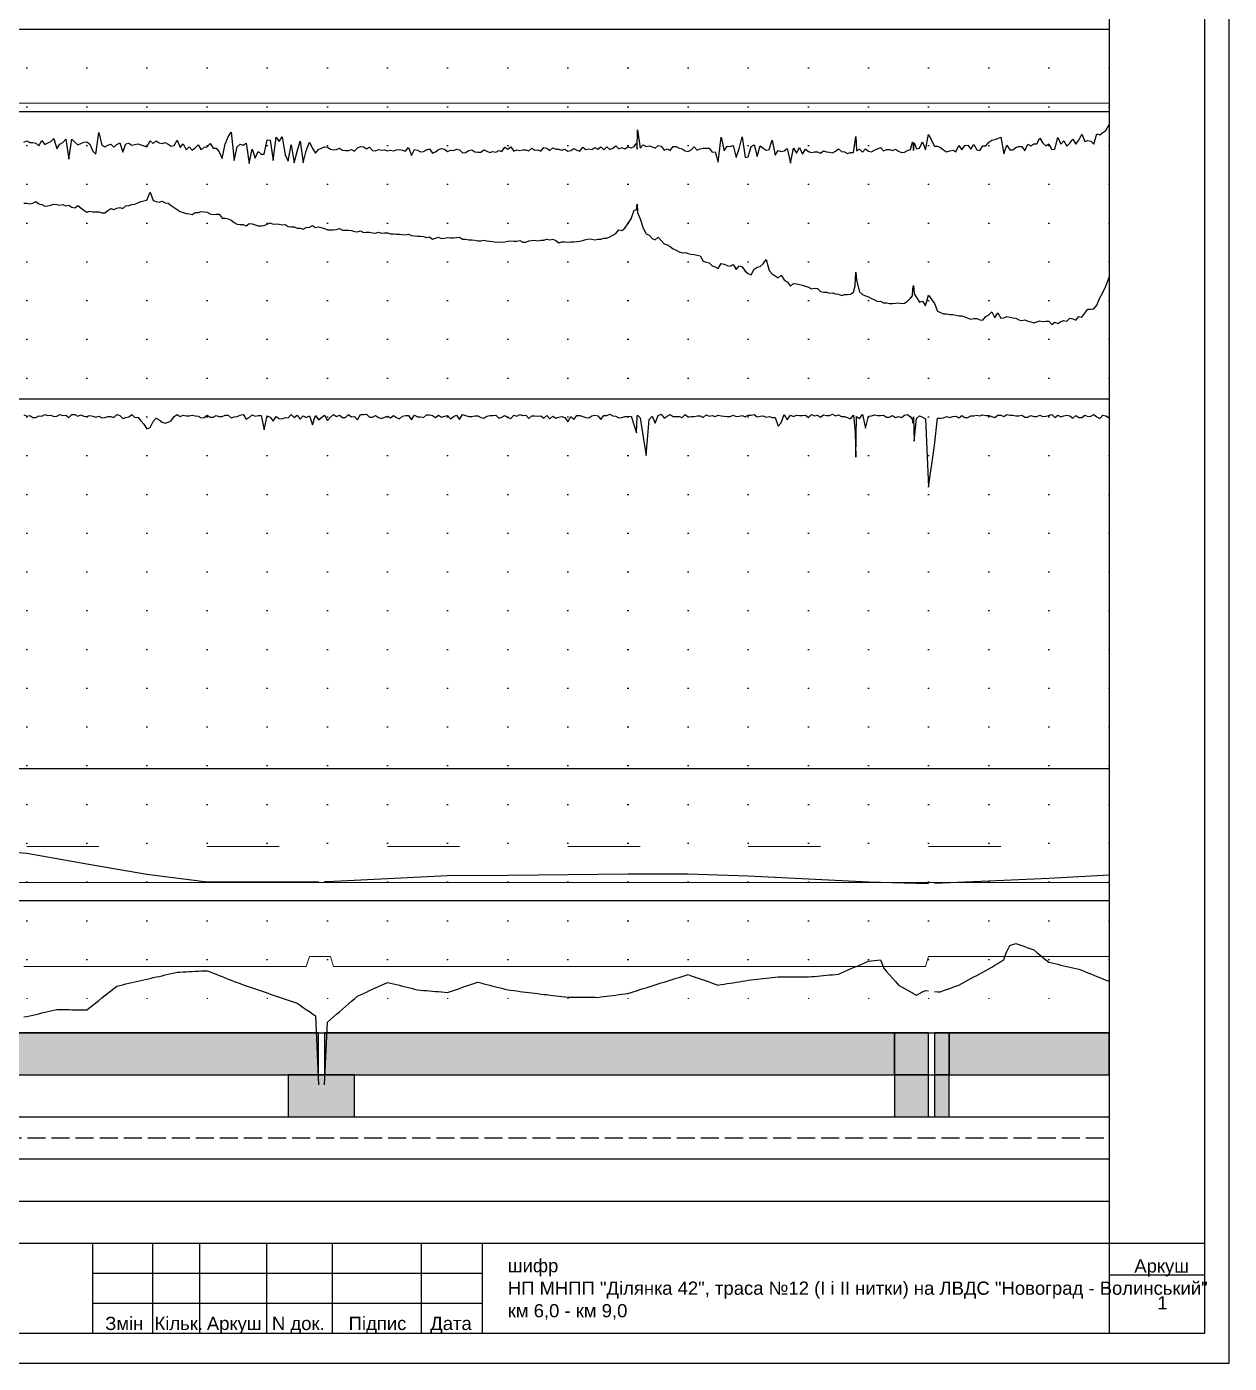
# Model space of a CAD drawing. Header units: millimetres. Extents: x -243 to 1784, y 0 to 1137.
# Drawn here: x 220 to 420, y 0 to 222.4 of the extents above; entities that cross this region are included whole.
import ezdxf

# ---------------------------------------------------------------- set-up
doc = ezdxf.new("R2010")
doc.units = ezdxf.units.MM
for name, pattern in [('ACAD_ISO03W100', [30, 12, -18]), ('DOT', [6.35, 0, -6.35]), ('HID-3', [4, 3, -1])]:
    doc.linetypes.add(name, pattern=pattern)
for name, color, linetype in [('График_G', 1, 'Continuous'), ('График_Rгр.', 79, 'Continuous'), ('График_U', 5, 'Continuous'), ('График_UPolar', 3, 'Continuous'), ('График_Глуб', 36, 'Continuous'), ('График_Среза_НеНормативной_Глубины', 10, 'Continuous'), ('Кор сред грунта', 2, 'Continuous'), ('Макет', 7, 'Continuous'), ('Текст', 7, 'Continuous')]:
    doc.layers.add(name, color=color, linetype=linetype)
for name, color, linetype, lineweight in [('График_Rгр_20Ом.', 1, 'Continuous', 0), ('График_Rгр_50Ом.', 76, 'ACAD_ISO03W100', 0), ('График_U_085', 253, 'Continuous', 0), ('График_Нормативной_Глубины', 3, 'Continuous', 0)]:
    doc.layers.add(name, color=color, linetype=linetype, lineweight=lineweight)
doc.styles.get("Standard").update_dxf_attribs({"font": 'arial.ttf'})

# ---------------------------------------------------------------- blocks, each defined once
blk = doc.blocks.new('yellow')
at = {"layer": 'Кор сред грунта'}
h = blk.add_hatch(color=256, dxfattribs=at)
h.dxf.hatch_style = 1
h.paths.add_polyline_path([(0, -3.49), (1, -3.49), (1, 3.49), (0, 3.49)])
blk.add_lwpolyline([(0, -3.49), (1, -3.49), (1, 3.49), (0, 3.49)], close=True, dxfattribs=at)
blk = doc.blocks.new('red')
at = {"layer": 'График_G'}
h = blk.add_hatch(color=256, dxfattribs=at)
h.dxf.hatch_style = 1
h.paths.add_polyline_path([(0, -3.49), (1, -3.49), (1, 3.49), (0, 3.49)])
blk.add_lwpolyline([(0, -3.49), (1, -3.49), (1, 3.49), (0, 3.49)], close=True, dxfattribs=at)
blk = doc.blocks.new('dots')
at = {"layer": 'Макет', "linetype": 'DOT', "lineweight": -2}
blk.add_line((0, 0), (0, -167), dxfattribs=at)

msp = doc.modelspace()

# ---------------------------------------------------------------- linework, layer by layer
at = {"layer": 'Defpoints'}
msp.add_lwpolyline([(0, 0), (420, 0), (420, 297), (0, 297)], close=True, dxfattribs=at)
at = {"layer": 'График_G'}
msp.add_lwpolyline([(219.5, 157.82), (220, 157.63), (220.5, 157.72), (221, 157.37), (221.5, 157.4), (222, 157.64), (222.5, 157.63), (223, 157.91), (223.5, 157.74), (224, 157.76), (224.5, 157.57), (225, 157.59), (225.5, 157.91), (226, 157.7), (226.5, 157.77), (227, 157.39), (227.5, 157.87), (228, 157.87), (228.5, 157.59), (229, 157.82), (229.5, 157.63), (230, 157.54), (230.5, 157.74), (231, 157.59), (231.5, 157.45), (232, 157.63), (232.5, 157.35), (233, 157.37), (233.5, 157.57), (234, 157.57), (234.5, 157.4), (235, 157.91), (235.5, 157.7), (236, 157.21), (236.5, 157.39), (237, 157.5), (237.5, 157.87), (238, 157.4), (238.5, 157.45), (239, 156.82), (239.5, 156.29), (240, 155.5), (240.5, 155.72), (241, 156.7), (241.5, 157.26), (242, 156.98), (242.5, 156.62), (243, 156.45), (243.5, 156.63), (244, 156.84), (244.5, 157.54), (245, 157.89), (245.5, 157.58), (246, 157.76), (246.5, 157.69), (247, 157.68), (247.5, 157.77), (248, 157.64), (248.5, 157.63), (249, 157.35), (249.5, 157.37), (250, 157.77), (250.5, 157.45), (251, 157.45), (251.5, 157.72), (252, 157.56), (252.5, 157.57), (253, 157.75), (253.5, 157.78), (254, 157.35), (254.5, 157.51), (255, 157.58), (255.5, 157.76), (256, 157.87), (256.5, 157.12), (257, 157.4), (257.5, 157.82), (258, 157.63), (258.5, 157.72), (259, 157.74), (259.5, 155.35), (260, 157.64), (260.5, 157.45), (261, 156.79), (261.5, 157.56), (262, 157.2), (262.5, 157.19), (263, 157.4), (263.5, 157.35), (264, 157.89), (264.5, 157.4), (265, 157.76), (265.5, 157.13), (266, 157.68), (266.5, 157.4), (267, 157.64), (267.5, 156.14), (268, 157.72), (268.5, 157), (269.5, 157.77), (270, 156.89), (270.5, 157.45), (271, 157.91), (271.5, 157.56), (272, 157.76), (272.5, 157.38), (273, 157.4), (273.5, 157.91), (274, 157.51), (274.5, 157.58), (275, 157.01), (275.5, 157.87), (276, 157.87), (276.5, 157.96), (277, 157.45), (277.5, 157.45), (278, 157.72), (278.5, 157.37), (279, 157.21), (279.5, 157.45), (280, 157.63), (280.5, 157.35), (281, 157.74), (281.5, 157.39), (282, 157.19), (282.5, 157.59), (283, 157.72), (283.5, 157.7), (284, 157.02), (284.5, 157.76), (285, 157.5), (285.5, 157.49), (286, 157.4), (286.5, 157.82), (287, 157.82), (287.5, 157.72), (288, 157.37), (288.5, 157.77), (289, 157.45), (289.5, 157.63), (290, 157.72), (290.5, 157.18), (291, 157.57), (291.5, 157.75), (292, 157.03), (292.5, 157.91), (293, 157.7), (293.5, 157.58), (294, 157.57), (294.5, 157.69), (295, 157.68), (295.5, 157.4), (296, 157.26), (296.5, 157.63), (297, 157.72), (297.5, 157.74), (298, 157.77), (298.5, 157.26), (299, 157.45), (299.5, 157.72), (300, 157.37), (300.5, 157.2), (301, 157.75), (301.5, 157.59), (302, 157.91), (302.5, 157.7), (303, 157.77), (303.5, 157.2), (304, 157.69), (304.5, 157.68), (305, 157.59), (305.5, 157.64), (306, 157.26), (306.5, 157.72), (307, 157.18), (307.5, 157.59), (308, 157.26), (308.5, 157.45), (309, 157.54), (309.5, 157.37), (310, 156.64), (310.5, 157.57), (311, 157.03), (311.5, 157.72), (312, 157.7), (312.5, 157.58), (313, 157.39), (313.5, 157.31), (314, 157.68), (314.5, 157.77), (315, 157.64), (315.5, 157.07), (316, 157.72), (316.5, 157.74), (317, 157.96), (317.5, 157.64), (318, 157.63), (318.5, 157.35), (319, 157.37), (319.5, 157.57), (320, 157.57), (320.5, 157.59), (321, 156.04), (321.4, 154.81), (321.5, 157.58), (321.6, 157.76), (322, 157.31), (322.5, 154.13), (323, 151.05), (323.5, 157.08), (324, 157.63), (324.5, 156.42), (325, 157.74), (325.5, 157.96), (326, 157.26), (326.5, 157.63), (327, 157.91), (327.5, 157.56), (328, 157.57), (328.5, 157.57), (329, 157.4), (329.5, 157.91), (330, 157.51), (330.5, 157.58), (331, 157.57), (331.5, 157.69), (332, 157.68), (332.5, 157.4), (333, 157.82), (333.5, 157.63), (334, 157.72), (334.5, 157.56), (335, 157.77), (335.5, 157.64), (336, 157.63), (336.5, 157.54), (337, 157.56), (337.5, 157.76), (338, 157.57), (338.5, 157.59), (339, 157.72), (339.5, 157.51), (340, 157.77), (340.5, 157.76), (341, 157.87), (341.5, 157.49), (342, 157.59), (342.5, 157.64), (343, 157.45), (343.5, 157.54), (344, 157.37), (344.5, 157.4), (345, 155.96), (345.5, 156.51), (346, 157.91), (346.5, 157), (347, 157.76), (347.5, 157.57), (348, 157.78), (348.5, 157.72), (349, 157.7), (349.5, 157.77), (350, 157.39), (350.5, 157.87), (351, 157.68), (351.5, 157.77), (352, 157.45), (352.5, 157.82), (353, 157.72), (353.5, 157.74), (354, 157.96), (354.5, 157.64), (355, 157.82), (355.5, 157.54), (356, 157.56), (356.5, 157.39), (357, 157.19), (357.5, 157.78), (357.8, 154.9), (357.9, 150.77), (358, 157.58), (358.5, 157.2), (359, 157.87), (359.5, 155.63), (360, 157.59), (360.5, 157.64), (361, 157.82), (361.5, 157.72), (362, 157.74), (362.5, 157.77), (363, 157.45), (363.5, 157.45), (364, 157.72), (364.5, 157.37), (365, 157.57), (365.5, 157.38), (366, 157.78), (366.5, 157.91), (367, 157.51), (367.3, 157.02), (367.4, 156.45), (367.5, 157.5), (367.6, 153.45), (368, 157.21), (368.5, 157.64), (369, 157.45), (369.5, 157.16), (370, 145.8), (371, 152.73), (371.5, 157.26), (372, 157.26), (372.5, 157.35), (373, 157.56), (373.5, 157.39), (374, 157.57), (374.5, 157.59), (375, 157.35), (375.5, 157.7), (376, 157.4), (376.5, 157.39), (377, 157.69), (377.5, 157.68), (378, 157.77), (378.5, 157.64), (379, 157.82), (379.5, 157.72), (380, 157.74), (380.5, 157.56), (381, 157.39), (381.5, 157.75), (382, 157.78), (382.5, 157.54), (383, 157.89), (383.5, 157.77), (384, 157.76), (384.5, 157.69), (385, 157.68), (385.5, 157.77), (386, 157.45), (386.5, 157.45), (387, 157.72), (387.5, 157.56), (388, 157.56), (388.5, 157.76), (389, 157.57), (389.5, 157.59), (390, 157.72), (390.5, 157.89), (391, 157.4), (391.5, 157.76), (392, 157.5), (392.5, 157.68), (393, 157.77), (393.5, 157.64), (394, 157.26), (394.5, 157.72), (395, 157.37), (395.5, 157.37), (396, 157.76), (396.5, 157.57), (397, 157.59), (397.5, 157.91), (398, 157.51), (398.5, 157.21), (399, 157.76), (399.5, 157.69), (400, 157.31)], dxfattribs=at)
at = {"layer": 'График_Rгр.'}
for points in [[(100, 83.94), (110, 84.17), (120, 84.36), (130, 84.51), (140, 84.67), (150, 84.83), (160, 84.99), (170, 85.15), (180, 85.31), (190, 85.47), (200, 85.63), (210, 85.65), (220, 84.89), (230, 83.12), (240, 81.39), (250, 80.11), (260, 80.09), (268.5, 80.15)], [(269.5, 80.16), (270, 80.16), (280, 80.67), (290, 81.16), (300, 81.24), (310, 81.33), (320, 81.42), (330, 81.42), (340, 81.13), (350, 80.62), (360, 80.11), (370, 79.86)], [(371, 79.9), (380, 80.26), (390, 80.72), (400, 81.26)]]:
    msp.add_lwpolyline(points, dxfattribs=at)
at = {"layer": 'График_Rгр_20Ом.'}
msp.add_lwpolyline([(100, 80), (400, 80)], dxfattribs=at)
at = {"layer": 'График_Rгр_50Ом.'}
msp.add_lwpolyline([(100, 86), (400, 86)], dxfattribs=at)
at = {"layer": 'График_U'}
msp.add_lwpolyline([(219.5, 193.03), (220, 193.08), (220.5, 192.96), (221, 193.03), (221.5, 193.33), (222, 192.96), (222.5, 192.81), (223, 192.53), (223.5, 192.62), (224, 192.73), (224.5, 192.87), (225, 192.83), (225.5, 192.73), (226, 192.85), (226.5, 192.6), (227, 192.74), (227.5, 192.41), (228, 192.25), (228.5, 192.66), (229, 192.25), (229.5, 191.9), (230, 191.58), (230.5, 191.7), (231, 191.63), (231.5, 191.6), (232, 191.62), (232.5, 191.42), (233, 191.46), (233.5, 191.86), (234, 192.16), (234.5, 192), (235, 192.22), (235.5, 192.34), (236, 192.16), (236.5, 192.6), (237, 192.69), (237.5, 192.81), (238, 192.9), (238.5, 193.13), (239, 193.35), (239.5, 193.44), (240, 193.54), (240.5, 194.91), (241, 193.52), (241.5, 193.31), (242, 193.24), (242.5, 193.4), (243, 193.13), (243.5, 193.03), (244, 192.67), (244.5, 192.32), (245, 192.02), (245.5, 191.65), (246, 191.51), (246.5, 191.33), (247, 191.26), (247.5, 191.19), (248, 191.49), (248.5, 191.51), (249, 191.65), (249.5, 191.6), (250, 191.58), (250.5, 191.26), (251, 191.19), (251.5, 191.21), (252, 191.21), (252.5, 190.56), (253, 190.56), (253.5, 190.46), (254, 190.25), (254.5, 189.84), (255, 189.56), (255.5, 189.5), (256, 189.52), (256.5, 189.28), (257, 189.65), (257.5, 189.59), (258, 189.42), (258.5, 189.29), (259, 189.28), (259.5, 189.33), (260, 189.58), (260.5, 189.8), (261, 189.54), (261.5, 189.61), (262, 189.54), (262.5, 189.43), (263, 189.5), (263.5, 189.17), (264, 189.1), (264.5, 189.1), (265, 188.91), (265.5, 188.91), (266, 188.75), (266.5, 188.99), (267, 189.06), (267.5, 189.35), (268, 189.03), (268.5, 189.12), (269.5, 188.84), (270, 188.64), (270.5, 188.64), (271, 188.64), (271.5, 188.66), (272, 188.82), (272.5, 188.54), (273, 188.54), (273.5, 188.54), (274, 188.5), (274.5, 188.32), (275, 188.31), (275.5, 188.45), (276, 188.17), (276.5, 188.22), (277, 188.25), (277.5, 188.1), (278, 188.08), (278.5, 188.2), (279, 188.08), (279.5, 188.11), (280, 188.11), (280.5, 187.97), (281, 187.97), (281.5, 187.9), (282, 187.89), (282.5, 187.82), (283, 187.76), (283.5, 187.92), (284, 187.69), (284.5, 187.64), (285, 187.57), (285.5, 187.57), (286, 187.5), (286.5, 187.36), (287, 187.43), (287.5, 187.08), (288, 187.23), (288.5, 187.41), (289, 187.2), (289.5, 187.23), (290, 187.32), (290.5, 187.31), (291, 187.31), (291.5, 187.34), (292, 187.38), (292.5, 187.08), (293, 187.08), (293.5, 186.97), (294, 186.94), (294.5, 186.88), (295, 186.76), (295.5, 186.76), (296, 186.88), (296.5, 186.79), (297, 186.74), (297.5, 186.67), (298, 186.55), (298.5, 186.6), (299, 186.56), (299.5, 186.6), (300, 186.72), (300.5, 186.81), (301, 186.72), (301.5, 186.74), (302, 186.83), (302.5, 186.55), (303, 186.56), (303.5, 186.79), (304, 186.83), (304.5, 186.9), (305, 186.78), (305.5, 186.9), (306, 186.9), (306.5, 187.04), (307, 186.95), (307.5, 187.08), (308, 186.83), (308.5, 186.44), (309, 186.62), (309.5, 186.62), (310, 186.58), (310.5, 186.62), (311, 186.62), (311.5, 186.67), (312, 186.71), (312.5, 186.86), (313, 186.99), (313.5, 187.13), (314, 187.06), (314.5, 186.97), (315, 187.06), (315.5, 187.08), (316, 187.25), (316.5, 187.22), (317, 187.43), (317.5, 187.71), (318, 188.03), (318.5, 188.59), (319, 188.52), (319.5, 188.91), (320, 189.61), (320.5, 190.47), (321, 191.9), (321.4, 191.92), (321.5, 192.89), (321.6, 191.5), (322, 190.42), (322.5, 188.89), (323, 187.94), (323.5, 187.73), (324, 187.2), (324.5, 186.94), (325, 187.39), (325.5, 186.83), (326, 186.3), (326.5, 186.11), (327, 185.86), (327.5, 185.47), (328, 185.24), (328.5, 184.98), (329, 184.79), (329.5, 184.84), (330, 184.65), (330.5, 184.54), (331, 184.51), (331.5, 184.42), (332, 184.28), (332.5, 183.4), (333, 183.22), (333.5, 183.13), (334, 182.6), (334.5, 182.48), (335, 182.16), (335.5, 182.99), (336, 182.9), (336.5, 182.67), (337, 182.59), (337.5, 182.85), (338, 181.99), (338.5, 182.6), (339, 182.46), (339.5, 181.72), (340, 181.37), (340.5, 181.13), (341, 182.08), (341.5, 182.39), (342, 182.53), (342.5, 182.94), (343, 183.66), (343.5, 181.83), (344, 181.28), (344.5, 180.97), (345, 180.63), (345.5, 181.06), (346, 180.3), (346.5, 179.98), (347, 179.26), (347.5, 179.66), (348, 179.61), (348.5, 179.54), (349, 179.4), (349.5, 179.22), (350, 179.05), (350.5, 178.82), (351, 178.93), (351.5, 178.84), (352, 178.36), (352.5, 178.24), (353, 178.24), (353.5, 178.1), (354, 178.15), (354.5, 177.94), (355, 177.92), (355.5, 177.67), (356, 177.87), (356.5, 177.83), (357, 177.92), (357.5, 178.27), (357.8, 179.29), (357.9, 181.56), (358, 180.23), (358.5, 178.29), (359, 177.85), (359.5, 177.62), (360, 177.45), (360.5, 177.2), (361, 176.97), (361.5, 176.71), (362, 176.74), (362.5, 176.44), (363, 176.46), (363.5, 176.35), (364, 176.35), (364.5, 176.42), (365, 176.46), (365.5, 176.34), (366, 176.39), (366.5, 176.76), (367, 177.22), (367.3, 177.61), (367.4, 178.82), (367.5, 179.33), (367.6, 177.98), (368, 177.36), (368.5, 176.56), (369, 176.72), (369.5, 175.99), (370, 177.76), (371, 176.34), (371.5, 175.1), (372, 174.84), (372.5, 174.65), (373, 174.66), (373.5, 174.51), (374, 174.52), (374.5, 174.44), (375, 174.31), (375.5, 174.28), (376, 174.12), (376.5, 173.92), (377, 173.75), (377.5, 173.85), (378, 173.84), (378.5, 173.66), (379, 173.57), (379.5, 174.19), (380, 174.47), (380.5, 174.95), (381, 173.99), (381.5, 174.81), (382, 173.89), (382.5, 173.96), (383, 174.22), (383.5, 174.08), (384, 173.98), (384.5, 173.92), (385, 173.64), (385.5, 173.54), (386, 173.66), (386.5, 173.4), (387, 173.29), (387.5, 173.12), (388, 173.29), (388.5, 173.47), (389, 173.36), (389.5, 173.4), (390, 173.4), (390.5, 172.85), (391, 173.26), (391.5, 173.05), (392, 173.38), (392.5, 173.54), (393, 173.43), (393.5, 173.91), (394, 173.82), (394.5, 173.61), (395, 174.19), (395.5, 174.1), (396, 174.77), (396.5, 175.39), (397, 175.44), (397.5, 175.46), (398, 176.09), (398.5, 177.32), (399, 178.19), (399.5, 179.24), (400, 180.72)], dxfattribs=at)
at = {"layer": 'График_U_085'}
msp.add_lwpolyline([(100, 209.7), (400, 209.7)], dxfattribs=at)
at = {"layer": 'График_UPolar'}
msp.add_lwpolyline([(219.5, 203.18), (220, 203.4), (220.5, 203.16), (221, 203.13), (221.5, 203.04), (222, 202.62), (222.5, 203.46), (223, 202.81), (223.5, 203.1), (224, 203.31), (224.5, 203.83), (225, 202.09), (225.5, 202.86), (226, 203.13), (226.5, 203.7), (227, 200.38), (227.5, 203.7), (228, 203.23), (228.5, 202.75), (229, 203), (229.5, 203.22), (230, 203.26), (230.5, 202.85), (231, 201.73), (231.5, 201.18), (232, 204.79), (232.5, 202.69), (233, 202.42), (233.5, 202.71), (234, 202.88), (234.5, 202.35), (235, 202.79), (235.5, 203.08), (236, 201.52), (236.5, 202.93), (237, 203.05), (237.5, 202.69), (238, 202.83), (238.5, 202.92), (239, 202.76), (239.5, 202.61), (240, 202.45), (240.5, 203.43), (241, 202.99), (241.5, 203.43), (242, 203.12), (242.5, 203), (243, 203.15), (243.5, 202.89), (244, 202.54), (244.5, 202.65), (245, 203.55), (245.5, 202.31), (246, 202.94), (246.5, 201.91), (247, 202.45), (247.5, 201.86), (248, 202.24), (248.5, 202.75), (249, 201.92), (249.5, 202.38), (250, 202.4), (250.5, 203.01), (251, 202.18), (251.5, 202.21), (252, 201.62), (252.5, 200.46), (253, 202.86), (253.5, 204.07), (254, 204.85), (254.5, 200.15), (255, 202.45), (255.5, 202.88), (256, 202.73), (256.5, 203.03), (257, 199.63), (257.5, 202.03), (258, 200.54), (258.5, 201.65), (259, 201.22), (259.5, 201.2), (260, 203.58), (260.5, 203.51), (261, 200.13), (261.5, 204.06), (262, 203.33), (262.5, 204.07), (263, 201.11), (263.5, 200.04), (264, 202.78), (264.5, 199.75), (265, 201.66), (265.5, 203.37), (266, 199.75), (266.5, 201.75), (267, 203.23), (267.5, 202.15), (268, 201.38), (268.5, 201.99), (269.5, 202.41), (270, 202.35), (270.5, 202.06), (271, 201.92), (271.5, 201.96), (272, 202.21), (272.5, 201.9), (273, 201.84), (273.5, 201.82), (274, 202.01), (274.5, 201.72), (275, 202.28), (275.5, 202.48), (276, 202.45), (276.5, 202.12), (277, 202.39), (277.5, 201.83), (278, 201.75), (278.5, 202.01), (279, 201.85), (279.5, 201.92), (280, 201.76), (280.5, 201.85), (281, 201.77), (281.5, 201.91), (282, 202.01), (282.5, 201.89), (283, 201.72), (283.5, 202.29), (284, 200.97), (284.5, 202.01), (285, 201.89), (285.5, 201.6), (286, 201.63), (286.5, 201.93), (287, 202.08), (287.5, 201.4), (288, 201.58), (288.5, 202.01), (289, 202.14), (289.5, 202.02), (290, 201.66), (290.5, 201.87), (291, 201.84), (291.5, 202.05), (292, 201.91), (292.5, 201.43), (293, 201.48), (293.5, 201.81), (294, 201.92), (294.5, 201.61), (295, 201.56), (295.5, 201.52), (296, 201.92), (296.5, 201.68), (297, 201.49), (297.5, 201.67), (298, 201.55), (298.5, 201.79), (299, 201.63), (299.5, 202.36), (300, 202.06), (300.5, 202.42), (301, 201.69), (301.5, 201.92), (302, 201.82), (302.5, 201.92), (303, 201.92), (303.5, 201.74), (304, 202.22), (304.5, 201.88), (305, 201.93), (305.5, 201.72), (306, 202.29), (306.5, 202.19), (307, 201.81), (307.5, 202.25), (308, 202.05), (308.5, 202.06), (309, 201.88), (309.5, 202.05), (310, 201.68), (310.5, 201.82), (311, 202.15), (311.5, 201.85), (312, 201.69), (312.5, 202.37), (313, 201.99), (313.5, 202.08), (314, 201.96), (314.5, 202.31), (315, 202.02), (315.5, 202.42), (316, 201.94), (316.5, 202.41), (317, 201.99), (317.5, 202.23), (318, 202.62), (318.5, 202.08), (319, 202.3), (319.5, 202.08), (320, 202.43), (320.5, 202.28), (321, 202.48), (321.4, 203.01), (321.5, 202.04), (321.6, 205.28), (322, 202.22), (322.5, 202.77), (323, 202.5), (323.5, 202.6), (324, 202.43), (324.5, 202.19), (325, 202.66), (325.5, 202.55), (326, 201.89), (326.5, 202.09), (327, 201.79), (327.5, 202.46), (328, 202.46), (328.5, 202.18), (329, 202.07), (329.5, 201.77), (330, 201.67), (330.5, 201.94), (331, 202.42), (331.5, 201.88), (332, 202.1), (332.5, 202.2), (333, 202.18), (333.5, 202.18), (334, 201.52), (334.5, 201.62), (335, 199.89), (335.5, 204.04), (336, 201.75), (336.5, 202.52), (337, 202.46), (337.5, 202.67), (338, 200.64), (338.5, 202.08), (339, 204.09), (339.5, 200.65), (340, 200.78), (340.5, 202.5), (341, 202.76), (341.5, 200.8), (342, 202.6), (342.5, 202.2), (343, 201.89), (343.5, 201.98), (344, 203.53), (344.5, 201.06), (345, 201.84), (345.5, 201.65), (346, 201.74), (346.5, 202.15), (347, 199.69), (347.5, 202.2), (348, 201.37), (348.5, 202.3), (349, 201.2), (349.5, 202.03), (350, 201.66), (350.5, 201.5), (351, 201.59), (351.5, 201.59), (352, 201.38), (352.5, 201.75), (353, 201.6), (353.5, 201.55), (354, 201.41), (354.5, 201.72), (355, 202.07), (355.5, 201.64), (356, 201.59), (356.5, 201.34), (357, 201.49), (357.5, 201.5), (357.8, 203.29), (357.9, 204.16), (358, 201.76), (358.5, 202.02), (359, 201.55), (359.5, 202.07), (360, 201.68), (360.5, 201.57), (361, 201.87), (361.5, 202.12), (362, 202.29), (362.5, 201.74), (363, 201.96), (363.5, 201.96), (364, 201.83), (364.5, 202.03), (365, 201.71), (365.5, 201.5), (366, 201.54), (366.5, 201.79), (367, 201.98), (367.3, 203.2), (367.4, 203.18), (367.5, 201.83), (367.6, 203.09), (368, 202.1), (368.5, 202.21), (369, 203.27), (369.5, 201.95), (370, 204.49), (371, 202.56), (371.5, 202.52), (372, 202.34), (372.5, 201.92), (373, 201.59), (373.5, 201.76), (374, 201.89), (374.5, 201.6), (375, 202.63), (375.5, 201.92), (376, 202.64), (376.5, 202.71), (377, 202.04), (377.5, 202.82), (378, 201.93), (378.5, 201.82), (379, 202.59), (379.5, 202.57), (380, 203.23), (380.5, 203.51), (381, 203.64), (381.5, 203.81), (382, 204.05), (382.5, 201.29), (383, 202.69), (383.5, 201.94), (384, 201.93), (384.5, 202.3), (385, 202.5), (385.5, 202.48), (386, 201.75), (386.5, 202.89), (387, 202.57), (387.5, 202.91), (388, 202.93), (388.5, 203.87), (389, 203.02), (389.5, 202.58), (390, 202.92), (390.5, 202.01), (391, 202.03), (391.5, 203.97), (392, 202.85), (392.5, 203.45), (393, 202.53), (393.5, 203.04), (394, 203.72), (394.5, 202.85), (395, 203.53), (395.5, 204.53), (396, 203.29), (396.5, 203.46), (397, 203.39), (397.5, 202.85), (398, 204.6), (398.5, 204.42), (399, 204.79), (399.5, 205.14), (400, 206.12)], dxfattribs=at)
at = {"layer": 'График_Глуб'}
for points in [[(371, 61.87), (371.5, 61.81), (372, 61.82), (372.5, 62.01), (373, 62.19), (373.5, 62.38), (374, 62.56), (374.5, 62.75), (375, 62.94), (375.5, 63.21), (376, 63.47), (376.5, 63.74), (377, 64.01), (377.5, 64.28), (378, 64.55), (378.5, 64.82), (379, 65.09), (379.5, 65.36), (380, 65.62), (380.5, 65.93), (381, 66.24), (381.5, 66.55), (382, 66.86), (382.5, 67.16), (382.7, 67.7)], [(388.81, 67.7), (389, 67.55), (389.5, 67.14), (390, 66.73), (390.5, 66.61), (391, 66.5), (391.5, 66.39), (392, 66.27), (392.5, 66.16), (393, 66.05), (393.5, 65.93), (394, 65.82), (394.5, 65.71), (395, 65.59), (395.5, 65.39), (396, 65.19), (396.5, 64.98), (397, 64.78), (397.5, 64.57), (398, 64.37), (398.5, 64.17), (399, 63.96), (399.5, 63.76), (400, 63.56)], [(219.5, 57.67), (220, 57.7), (220.5, 57.81), (221, 57.93), (221.5, 58.05), (222, 58.17), (222.5, 58.29), (223, 58.41), (223.5, 58.53), (224, 58.64), (224.5, 58.76), (225, 58.88), (225.5, 58.87), (226, 58.87), (226.5, 58.86), (227, 58.85), (227.5, 58.84), (228, 58.84), (228.5, 58.83), (229, 58.82), (229.5, 58.81), (230, 58.81), (230.5, 59.2), (231, 59.6), (231.5, 60), (232, 60.39), (232.5, 60.79), (233, 61.18), (233.5, 61.58), (234, 61.98), (234.5, 62.37), (235, 62.77), (235.5, 62.89), (236, 63), (236.5, 63.12), (237, 63.24), (237.5, 63.35), (238, 63.47), (238.5, 63.59), (239, 63.71), (239.5, 63.82), (240, 63.94), (240.5, 64.05), (241, 64.17), (241.5, 64.28), (242, 64.39), (242.5, 64.5), (243, 64.62), (243.5, 64.73), (244, 64.84), (244.5, 64.96), (245, 65.07), (245.5, 65.1), (246, 65.12), (246.5, 65.15), (247, 65.17), (247.5, 65.2), (248, 65.23), (248.5, 65.25), (249, 65.28), (249.5, 65.3), (250, 65.33), (250.5, 65.13), (251, 64.93), (251.5, 64.74), (252, 64.54), (252.5, 64.34), (253, 64.14), (253.5, 63.94), (254, 63.74), (254.5, 63.55), (255, 63.35), (255.5, 63.17), (256, 63), (256.5, 62.83), (257, 62.66), (257.5, 62.48), (258, 62.31), (258.5, 62.14), (259, 61.96), (259.5, 61.79), (260, 61.62), (260.5, 61.45), (261, 61.28), (261.5, 61.11), (262, 60.94), (262.5, 60.77), (263, 60.6), (263.5, 60.43), (264, 60.26), (264.5, 60.1), (265, 59.93), (265.5, 59.57), (266, 59.22), (266.5, 58.87), (267, 58.52), (267.5, 58.17), (268, 57.81), (268.5, 46.34)], [(269.5, 46.34), (270, 56.79), (270.5, 57.22), (271, 57.65), (271.5, 58.08), (272, 58.51), (272.5, 58.94), (273, 59.37), (273.5, 59.8), (274, 60.23), (274.5, 60.66), (275, 61.09), (275.5, 61.32), (276, 61.55), (276.5, 61.78), (277, 62.01), (277.5, 62.24), (278, 62.47), (278.5, 62.7), (279, 62.93), (279.5, 63.16), (280, 63.39), (280.5, 63.27), (281, 63.14), (281.5, 63.02), (282, 62.9), (282.5, 62.77), (283, 62.65), (283.5, 62.53), (284, 62.4), (284.5, 62.28), (285, 62.16), (285.5, 62.11), (286, 62.06), (286.5, 62.02), (287, 61.97), (287.5, 61.93), (288, 61.88), (288.5, 61.84), (289, 61.79), (289.5, 61.75), (290, 61.7), (290.5, 61.87), (291, 62.05), (291.5, 62.22), (292, 62.39), (292.5, 62.56), (293, 62.73), (293.5, 62.9), (294, 63.07), (294.5, 63.25), (295, 63.42), (295.5, 63.29), (296, 63.16), (296.5, 63.04), (297, 62.91), (297.5, 62.78), (298, 62.66), (298.5, 62.53), (299, 62.4), (299.5, 62.28), (300, 62.15), (300.5, 62.09), (301, 62.02), (301.5, 61.96), (302, 61.89), (302.5, 61.83), (303, 61.77), (303.5, 61.7), (304, 61.64), (304.5, 61.58), (305, 61.51), (305.5, 61.45), (306, 61.39), (306.5, 61.34), (307, 61.28), (307.5, 61.22), (308, 61.16), (308.5, 61.1), (309, 61.04), (309.5, 60.98), (310, 60.93), (310.5, 60.92), (311, 60.92), (311.5, 60.92), (312, 60.91), (312.5, 60.91), (313, 60.91), (313.5, 60.9), (314, 60.9), (314.5, 60.9), (315, 60.89), (315.5, 60.96), (316, 61.02), (316.5, 61.09), (317, 61.15), (317.5, 61.22), (318, 61.28), (318.5, 61.35), (319, 61.41), (319.5, 61.47), (320, 61.54), (320.5, 61.7), (321, 61.86), (321.4, 61.99), (321.5, 62.02), (321.6, 62.05), (322, 62.18), (322.5, 62.34), (323, 62.5), (323.5, 62.66), (324, 62.82), (324.5, 62.98), (325, 63.14), (325.5, 63.29), (326, 63.44), (326.5, 63.6), (327, 63.75), (327.5, 63.9), (328, 64.06), (328.5, 64.21), (329, 64.36), (329.5, 64.51), (330, 64.67), (330.5, 64.49), (331, 64.32), (331.5, 64.15), (332, 63.97), (332.5, 63.8), (333, 63.63), (333.5, 63.46), (334, 63.28), (334.5, 63.11), (335, 62.94), (335.5, 63.02), (336, 63.09), (336.5, 63.17), (337, 63.25), (337.5, 63.33), (338, 63.41), (338.5, 63.49), (339, 63.57), (339.5, 63.65), (340, 63.73), (340.5, 63.79), (341, 63.85), (341.5, 63.91), (342, 63.97), (342.5, 64.03), (343, 64.09), (343.5, 64.15), (344, 64.21), (344.5, 64.27), (345, 64.32), (345.5, 64.32), (346, 64.32), (346.5, 64.32), (347, 64.31), (347.5, 64.31), (348, 64.31), (348.5, 64.31), (349, 64.3), (349.5, 64.3), (350, 64.3), (350.5, 64.34), (351, 64.39), (351.5, 64.43), (352, 64.48), (352.5, 64.53), (353, 64.57), (353.5, 64.62), (354, 64.66), (354.5, 64.71), (355, 64.75), (355.5, 64.97), (356, 65.19), (356.5, 65.4), (357, 65.62), (357.5, 65.84), (357.8, 65.97), (357.87, 66)], [(362.42, 66), (362.5, 65.78), (363, 65.21), (363.5, 64.64), (364, 64.07), (364.5, 63.51), (365, 62.94), (365.5, 62.65), (366, 62.37), (366.5, 62.08), (367, 61.8), (367.3, 61.63), (367.4, 61.57), (367.5, 61.51), (367.6, 61.45), (368, 61.23), (368.5, 61.51), (369, 61.79), (369.5, 62.06), (370, 62)]]:
    msp.add_lwpolyline(points, dxfattribs=at)
at = {"layer": 'График_Нормативной_Глубины'}
msp.add_lwpolyline([(219.5, 66), (220, 66), (220.5, 66), (221, 66), (221.5, 66), (222, 66), (222.5, 66), (223, 66), (223.5, 66), (224, 66), (224.5, 66), (225, 66), (225.5, 66), (226, 66), (226.5, 66), (227, 66), (227.5, 66), (228, 66), (228.5, 66), (229, 66), (229.5, 66), (230, 66), (230.5, 66), (231, 66), (231.5, 66), (232, 66), (232.5, 66), (233, 66), (233.5, 66), (234, 66), (234.5, 66), (235, 66), (235.5, 66), (236, 66), (236.5, 66), (237, 66), (237.5, 66), (238, 66), (238.5, 66), (239, 66), (239.5, 66), (240, 66), (240.5, 66), (241, 66), (241.5, 66), (242, 66), (242.5, 66), (243, 66), (243.5, 66), (244, 66), (244.5, 66), (245, 66), (245.5, 66), (246, 66), (246.5, 66), (247, 66), (247.5, 66), (248, 66), (248.5, 66), (249, 66), (249.5, 66), (250, 66), (250.5, 66), (251, 66), (251.5, 66), (252, 66), (252.5, 66), (253, 66), (253.5, 66), (254, 66), (254.5, 66), (255, 66), (255.5, 66), (256, 66), (256.5, 66), (257, 66), (257.5, 66), (258, 66), (258.5, 66), (259, 66), (259.5, 66), (260, 66), (260.5, 66), (261, 66), (261.5, 66), (262, 66), (262.5, 66), (263, 66), (263.5, 66), (264, 66), (264.5, 66), (265, 66), (265.5, 66), (266, 66), (266.5, 66), (267, 67.7), (267.5, 67.7), (268, 67.7), (268.5, 67.7), (269.5, 67.7), (270, 67.7), (270.5, 67.7), (271, 66), (271.5, 66), (272, 66), (272.5, 66), (273, 66), (273.5, 66), (274, 66), (274.5, 66), (275, 66), (275.5, 66), (276, 66), (276.5, 66), (277, 66), (277.5, 66), (278, 66), (278.5, 66), (279, 66), (279.5, 66), (280, 66), (280.5, 66), (281, 66), (281.5, 66), (282, 66), (282.5, 66), (283, 66), (283.5, 66), (284, 66), (284.5, 66), (285, 66), (285.5, 66), (286, 66), (286.5, 66), (287, 66), (287.5, 66), (288, 66), (288.5, 66), (289, 66), (289.5, 66), (290, 66), (290.5, 66), (291, 66), (291.5, 66), (292, 66), (292.5, 66), (293, 66), (293.5, 66), (294, 66), (294.5, 66), (295, 66), (295.5, 66), (296, 66), (296.5, 66), (297, 66), (297.5, 66), (298, 66), (298.5, 66), (299, 66), (299.5, 66), (300, 66), (300.5, 66), (301, 66), (301.5, 66), (302, 66), (302.5, 66), (303, 66), (303.5, 66), (304, 66), (304.5, 66), (305, 66), (305.5, 66), (306, 66), (306.5, 66), (307, 66), (307.5, 66), (308, 66), (308.5, 66), (309, 66), (309.5, 66), (310, 66), (310.5, 66), (311, 66), (311.5, 66), (312, 66), (312.5, 66), (313, 66), (313.5, 66), (314, 66), (314.5, 66), (315, 66), (315.5, 66), (316, 66), (316.5, 66), (317, 66), (317.5, 66), (318, 66), (318.5, 66), (319, 66), (319.5, 66), (320, 66), (320.5, 66), (321, 66), (321.4, 66), (321.5, 66), (321.6, 66), (322, 66), (322.5, 66), (323, 66), (323.5, 66), (324, 66), (324.5, 66), (325, 66), (325.5, 66), (326, 66), (326.5, 66), (327, 66), (327.5, 66), (328, 66), (328.5, 66), (329, 66), (329.5, 66), (330, 66), (330.5, 66), (331, 66), (331.5, 66), (332, 66), (332.5, 66), (333, 66), (333.5, 66), (334, 66), (334.5, 66), (335, 66), (335.5, 66), (336, 66), (336.5, 66), (337, 66), (337.5, 66), (338, 66), (338.5, 66), (339, 66), (339.5, 66), (340, 66), (340.5, 66), (341, 66), (341.5, 66), (342, 66), (342.5, 66), (343, 66), (343.5, 66), (344, 66), (344.5, 66), (345, 66), (345.5, 66), (346, 66), (346.5, 66), (347, 66), (347.5, 66), (348, 66), (348.5, 66), (349, 66), (349.5, 66), (350, 66), (350.5, 66), (351, 66), (351.5, 66), (352, 66), (352.5, 66), (353, 66), (353.5, 66), (354, 66), (354.5, 66), (355, 66), (355.5, 66), (356, 66), (356.5, 66), (357, 66), (357.5, 66), (357.8, 66), (357.9, 66), (358, 66), (358.5, 66), (359, 66), (359.5, 66), (360, 66), (360.5, 66), (361, 66), (361.5, 66), (362, 66), (362.5, 66), (363, 66), (363.5, 66), (364, 66), (364.5, 66), (365, 66), (365.5, 66), (366, 66), (366.5, 66), (367, 66), (367.3, 66), (367.4, 66), (367.5, 66), (367.6, 66), (368, 66), (368.5, 66), (369, 66), (369.5, 66), (370, 67.7), (371, 67.7), (371.5, 67.7), (372, 67.7), (372.5, 67.7), (373, 67.7), (373.5, 67.7), (374, 67.7), (374.5, 67.7), (375, 67.7), (375.5, 67.7), (376, 67.7), (376.5, 67.7), (377, 67.7), (377.5, 67.7), (378, 67.7), (378.5, 67.7), (379, 67.7), (379.5, 67.7), (380, 67.7), (380.5, 67.7), (381, 67.7), (381.5, 67.7), (382, 67.7), (382.5, 67.7), (383, 67.7), (383.5, 67.7), (384, 67.7), (384.5, 67.7), (385, 67.7), (385.5, 67.7), (386, 67.7), (386.5, 67.7), (387, 67.7), (387.5, 67.7), (388, 67.7), (388.5, 67.7), (389, 67.7), (389.5, 67.7), (390, 67.7), (390.5, 67.7), (391, 67.7), (391.5, 67.7), (392, 67.7), (392.5, 67.7), (393, 67.7), (393.5, 67.7), (394, 67.7), (394.5, 67.7), (395, 67.7), (395.5, 67.7), (396, 67.7), (396.5, 67.7), (397, 67.7), (397.5, 67.7), (398, 67.7), (398.5, 67.7), (399, 67.7), (399.5, 67.7), (400, 67.7)], dxfattribs=at)
at = {"layer": 'График_Среза_НеНормативной_Глубины'}
for points in [[(382.7, 67.7), (383, 68.52), (383.5, 69.54), (384, 69.71), (384.5, 69.88), (385, 69.7), (385.5, 69.52), (386, 69.33), (386.5, 69.15), (387, 68.96), (387.5, 68.78), (388, 68.37), (388.5, 67.96), (388.81, 67.7)], [(357.87, 66), (357.9, 66.01), (358, 66.05), (358.5, 66.27), (359, 66.49), (359.5, 66.7), (360, 66.92), (360.5, 66.98), (361, 67.04), (361.5, 67.1), (362, 67.16), (362.42, 66)]]:
    msp.add_lwpolyline(points, dxfattribs=at)
at = {"layer": 'Макет', "lineweight": -2}
for p, q in [((415.96, 5), (415.96, 291.97)), ((400, 232), (400, 20)), ((30.96, 222), (400, 222)), ((30.96, 160.5), (400, 160.5)), ((30.96, 99), (400, 99)), ((30.96, 77), (400, 77)), ((30.96, 55), (400, 55)), ((30.96, 48), (400, 48)), ((30.96, 41), (400, 41)), ((30.96, 34), (400, 34)), ((30.96, 27), (400, 27)), ((30.96, 20), (415.96, 20)), ((20, 5), (415.96, 5))]:
    msp.add_line(p, q, dxfattribs=at)
at = {"layer": 'Макет', "linetype": 'DOT', "lineweight": -2}
msp.add_line((400, 222), (400, 55), dxfattribs=at)
at = {"layer": 'Макет', "linetype": 'HID-3', "lineweight": -2}
msp.add_line((92.13, 37.5), (400, 37.5), dxfattribs=at)
at = {"layer": 'Макет', "color": 7}
for points in [[(230.96, 20), (230.96, 5)], [(230.96, 20), (295.78, 20)], [(240.89, 20), (240.89, 5)], [(248.78, 5), (248.78, 20)], [(259.86, 20), (259.86, 5)], [(270.78, 20), (270.78, 5)], [(285.68, 5), (285.68, 20)], [(295.78, 5), (295.78, 20)], [(230.96, 15), (295.78, 15)], [(230.96, 10), (295.78, 10)]]:
    msp.add_lwpolyline(points, dxfattribs=at)
at = {"layer": 'Макет'}
for points in [[(400, 20), (400, 5)], [(400, 14.73), (415.96, 14.73)]]:
    msp.add_lwpolyline(points, dxfattribs=at)
at = {"layer": 'Текст'}
msp.add_lwpolyline([(100, 208.3), (400, 208.3)], dxfattribs=at)

# ---------------------------------------------------------------- block references
at = {"layer": 'График_Rгр_50Ом.'}
for p, xscale in [((263.5, 44.5), 11), ((364.3, 44.5), 5.699999999999875), ((371, 44.5), 2.399999999999977)]:
    msp.add_blockref('red', p, dxfattribs=dict(at, xscale=xscale))
at = {"layer": 'Текст'}
for p in [(220, 222), (230, 222), (240, 222), (250, 222), (260, 222), (270, 222), (280, 222), (290, 222), (300, 222), (310, 222), (320, 222), (330, 222), (340, 222), (350, 222), (360, 222), (370, 222), (380, 222), (390, 222)]:
    msp.add_blockref('dots', p, dxfattribs=at)
for name, p, xscale in [('yellow', (100, 51.5), 168.5), ('yellow', (269.5, 51.5), 94.80000000000007), ('red', (364.3, 51.5), 5.699999999999875), ('red', (371, 51.5), 2.399999999999977), ('yellow', (373.4, 51.5), 26.59999999999997)]:
    msp.add_blockref(name, p, dxfattribs=dict(at, xscale=xscale))

# ---------------------------------------------------------------- texts
for s, p in [('шифр', (300, 15.15)), ('НП МНПП "Ділянка 42", траса №12 (І і ІІ нитки) на ЛВДС "Новоград - Волинський"', (300, 11.4)), ('км 6,0 - км 9,0', (300, 7.65))]:
    msp.add_text(s, height=2.2, dxfattribs=at).set_placement(p)
at = {"layer": 'Текст', "char_height": 2.2, "attachment_point": 1}
for s, insert, width in [('Аркуш', (404.21, 17.3), 5.5314), ('1', (408.03, 11.15), 1.708), ('Змiн', (233.05, 7.73), 5.5314), ('Кiльк.', (241.25, 7.73), 5.5314), ('Аркуш', (249.96, 7.73), 5.5314), ('N док.', (260.78, 7.73), 10.4342), ('Пiдпис', (273.54, 7.73), 5.5314), ('Дата', (287.11, 7.73), 5.5314)]:
    msp.add_mtext(s, dxfattribs=dict(at, insert=insert, width=width))

doc.saveas('drawing.dxf')
